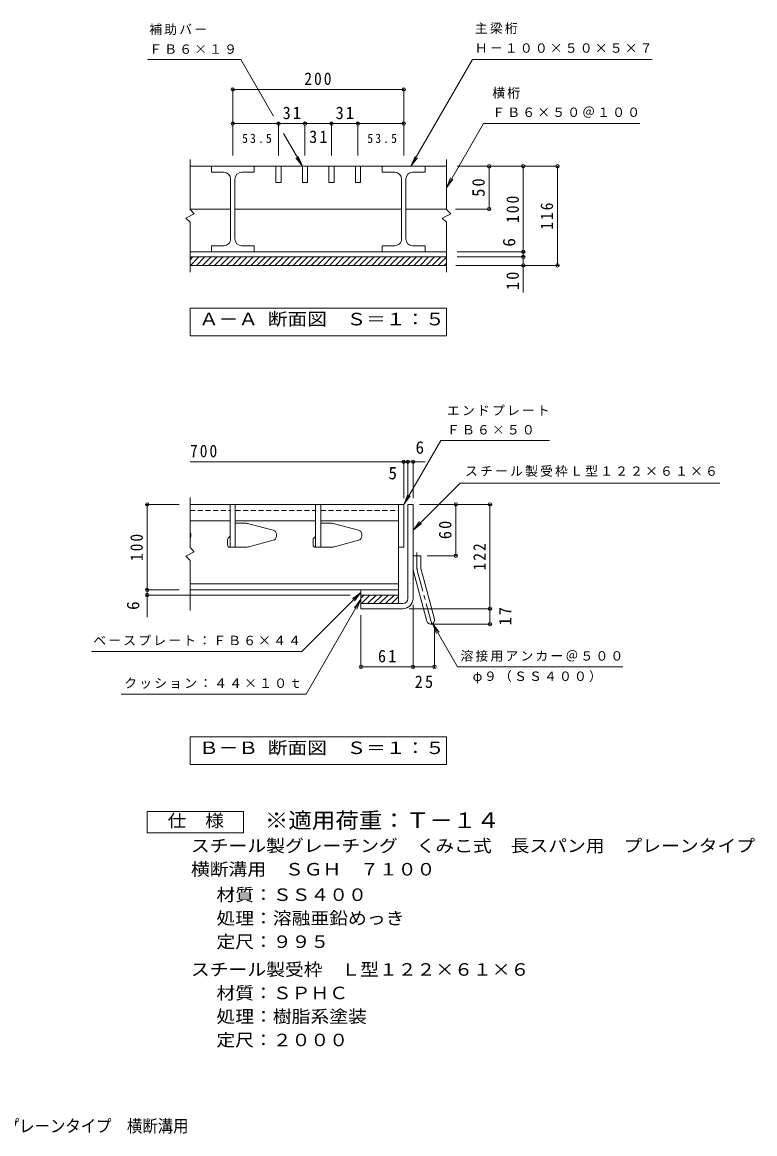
# Model space of a CAD drawing. Units: millimetres on the paper, enlarged 10 times, with parts at other scales. Extents: x -1706 to 1722, y -1371 to 1279.
# Drawn here: x 8 to 1722, y -1323 to 1279 of the extents above; entities that cross this region are included whole.
import ezdxf
from ezdxf.enums import TextEntityAlignment as Align

# ---------------------------------------------------------------- set-up
doc = ezdxf.new("R2010")
doc.units = ezdxf.units.MM
doc.header["$LTSCALE"] = 10
doc.header["$PDMODE"] = 32
doc.header["$PDSIZE"] = 8
doc.linetypes.add('CHAIN1', pattern=[8, 5, -1, 1, -1])
doc.linetypes.add('DASHED1', pattern=[1.8, 1.2, -0.6])
for name, color, linetype, lineweight in [('A-1', 2, 'Continuous', 9), ('A-2', 3, 'Continuous', 9), ('A-4', 7, 'Continuous', 9), ('A-C', 7, 'Continuous', 9)]:
    doc.layers.add(name, color=color, linetype=linetype, lineweight=lineweight)
doc.layers.add('F-4_F-4ﾚｲﾔ', color=2, linetype='Continuous')
doc.layers.add('F-5_F-5ﾚｲﾔ', color=2, linetype='Continuous')
doc.styles.add('ＭＳ ゴシック', font='')
doc.styles.get('ＭＳ ゴシック').set_extended_font_data('MS Gothic')

msp = doc.modelspace()

# ---------------------------------------------------------------- linework, layer by layer
at = {"layer": 'A-1'}
for p, q in [((1000.36, 729.46), (400.36, 729.46)), ((400.36, 722.72), (407.1, 729.46)), ((401.24, 709.46), (421.24, 729.46)), ((415.38, 709.46), (435.38, 729.46)), ((429.53, 709.46), (449.53, 729.46)), ((443.67, 709.46), (463.67, 729.46)), ((457.81, 709.46), (477.81, 729.46)), ((471.95, 709.46), (491.95, 729.46)), ((486.09, 709.46), (506.09, 729.46)), ((500.24, 709.46), (520.24, 729.46)), ((514.38, 709.46), (534.38, 729.46)), ((528.52, 709.46), (548.52, 729.46)), ((542.66, 709.46), (562.66, 729.46)), ((556.81, 709.46), (576.81, 729.46)), ((570.95, 709.46), (590.95, 729.46)), ((585.09, 709.46), (605.09, 729.46)), ((599.23, 709.46), (619.23, 729.46)), ((613.37, 709.46), (633.37, 729.46)), ((627.52, 709.46), (647.52, 729.46)), ((641.66, 709.46), (661.66, 729.46)), ((655.8, 709.46), (675.8, 729.46)), ((669.94, 709.46), (689.94, 729.46)), ((684.09, 709.46), (704.09, 729.46)), ((698.23, 709.46), (718.23, 729.46)), ((712.37, 709.46), (732.37, 729.46)), ((726.51, 709.46), (746.51, 729.46)), ((740.65, 709.46), (760.65, 729.46)), ((754.8, 709.46), (774.8, 729.46)), ((768.94, 709.46), (788.94, 729.46)), ((783.08, 709.46), (803.08, 729.46)), ((797.22, 709.46), (817.22, 729.46)), ((811.37, 709.46), (831.37, 729.46)), ((825.51, 709.46), (845.51, 729.46)), ((839.65, 709.46), (859.65, 729.46)), ((853.79, 709.46), (873.79, 729.46)), ((867.93, 709.46), (887.93, 729.46)), ((882.08, 709.46), (902.08, 729.46)), ((896.22, 709.46), (916.22, 729.46)), ((910.36, 709.46), (930.36, 729.46)), ((924.5, 709.46), (944.5, 729.46)), ((938.64, 709.46), (958.64, 729.46)), ((952.79, 709.46), (972.79, 729.46)), ((966.93, 709.46), (986.93, 729.46)), ((981.07, 709.46), (1000.36, 728.75)), ((1000.36, 709.46), (400.36, 709.46)), ((995.21, 709.46), (1000.36, 714.61)), ((910.36, 150.05), (922.36, 150.05)), ((910.36, -69.95), (910.36, 150.05)), ((922.36, -69.95), (922.36, 150.05)), ((922.36, 30.05), (940.36, 30.05)), ((940.36, 2.42), (940.36, 30.05)), ((923.59, -6.9), (954.77, -123.28)), ((940.97, -2.24), (972.16, -118.62)), ((800.36, -61.95), (888.36, -61.95)), ((800.36, -61.95), (800.36, -93.95)), ((800.36, -68.91), (807.32, -61.95)), ((801.46, -81.95), (821.46, -61.95)), ((815.6, -81.95), (835.6, -61.95)), ((829.75, -81.95), (849.75, -61.95)), ((843.89, -81.95), (863.89, -61.95)), ((858.03, -81.95), (878.03, -61.95)), ((872.17, -81.95), (888.36, -65.76)), ((888.36, -61.95), (888.36, -81.95)), ((898.36, -81.95), (800.36, -81.95)), ((898.36, -93.95), (800.36, -93.95)), ((886.31, -81.95), (888.36, -79.9))]:
    msp.add_line(p, q, dxfattribs=at)
at = {"layer": 'A-1', "linetype": 'CHAIN1'}
for p, q in [((931.36, 2.42), (931.36, 37.66)), ((932.28, -4.57), (967.2, -134.9))]:
    msp.add_line(p, q, dxfattribs=at)
at = {"layer": 'A-1'}
for centre, radius, start, end in [((958.36, 2.42), 36, 180, 195), ((958.36, 2.42), 18, 180, 195.00002), ((898.36, -69.95), 12, 270, 0), ((898.36, -69.95), 24, 270, 0), ((963.46, -120.95), 9, 195.00014, 14.99991)]:
    msp.add_arc(centre, radius, start, end, dxfattribs=at)
at = {"layer": 'A-1', "linetype": 'CHAIN1'}
msp.add_arc((958.36, 2.42), 27, 180, 194.99995, dxfattribs=at)
at = {"layer": 'A-2'}
for p, q in [((400.36, 957.46), (400.36, 840.46)), ((1000.36, 941.46), (400.36, 941.46)), ((450.36, 927.46), (450.36, 941.46)), ((550.36, 941.46), (550.36, 927.46)), ((601.36, 941.46), (601.36, 903.46)), ((613.36, 941.46), (613.36, 903.46)), ((663.36, 941.46), (663.36, 903.46)), ((675.36, 941.46), (675.36, 903.46)), ((725.36, 941.46), (725.36, 903.46)), ((737.36, 941.46), (737.36, 903.46)), ((787.36, 941.46), (787.36, 903.46)), ((799.36, 941.46), (799.36, 903.46)), ((850.36, 927.46), (850.36, 941.46)), ((950.36, 941.46), (950.36, 927.46)), ((1000.36, 957.46), (1000.36, 840.46)), ((479.36, 927.46), (450.36, 927.46)), ((495.36, 771.46), (495.36, 911.46)), ((505.36, 771.46), (505.36, 911.46)), ((521.36, 927.46), (550.36, 927.46)), ((879.36, 927.46), (850.36, 927.46)), ((895.36, 771.46), (895.36, 911.46)), ((905.36, 771.46), (905.36, 911.46)), ((921.36, 927.46), (950.36, 927.46)), ((601.36, 903.46), (613.36, 903.46)), ((663.36, 903.46), (675.36, 903.46)), ((725.36, 903.46), (737.36, 903.46)), ((787.36, 903.46), (799.36, 903.46)), ((400.36, 841.46), (495.36, 841.46)), ((400.36, 840.46), (410.36, 830.46)), ((505.36, 841.46), (895.36, 841.46)), ((905.36, 841.46), (1000.36, 841.46)), ((1000.36, 840.46), (1010.36, 830.46)), ((410.36, 830.46), (390.36, 820.46)), ((390.36, 820.46), (400.36, 810.46)), ((400.36, 810.46), (400.36, 693.46)), ((1010.36, 830.46), (990.36, 820.46)), ((450.36, 741.46), (450.36, 755.46)), ((479.36, 755.46), (450.36, 755.46)), ((521.36, 755.46), (550.36, 755.46)), ((550.36, 755.46), (550.36, 741.46)), ((850.36, 741.46), (850.36, 755.46)), ((879.36, 755.46), (850.36, 755.46)), ((921.36, 755.46), (950.36, 755.46)), ((950.36, 755.46), (950.36, 741.46)), ((1000.36, 741.46), (400.36, 741.46)), ((400.36, 166.05), (400.36, 49.05)), ((400.36, 150.05), (900.36, 150.05)), ((494.36, 150.05), (494.36, 50.05)), ((506.36, 150.05), (506.36, 50.05)), ((694.36, 150.05), (694.36, 50.05)), ((706.36, 150.05), (706.36, 50.05)), ((888.36, 150.05), (888.36, -61.95)), ((900.36, 150.05), (900.36, 50.05)), ((400.36, 112.05), (494.36, 112.05)), ((506.36, 112.05), (694.36, 112.05)), ((530.46, 106.05), (506.36, 106.05)), ((538.13, 105.05), (594.92, 90.02)), ((706.36, 112.05), (888.36, 112.05)), ((730.46, 106.05), (706.36, 106.05)), ((738.13, 105.05), (794.92, 90.02)), ((402.36, 75.75), (402.36, 80.35)), ((602.36, 75.75), (602.36, 80.35)), ((802.36, 75.75), (802.36, 80.35)), ((488.36, 67.98), (488.36, 55.05)), ((492.89, 74.59), (489.82, 71.52)), ((538.13, 51.05), (594.92, 66.08)), ((688.36, 67.98), (688.36, 55.05)), ((692.89, 74.59), (689.82, 71.52)), ((738.13, 51.05), (794.92, 66.08)), ((410.36, 39.05), (390.36, 29.05)), ((400.36, 49.05), (410.36, 39.05)), ((493.36, 50.05), (530.46, 50.05)), ((693.36, 50.05), (730.46, 50.05)), ((888.36, 50.05), (900.36, 50.05)), ((400.36, -35.95), (888.36, -35.95)), ((400.36, -49.95), (888.36, -49.95)), ((800.36, -49.95), (800.36, -61.95))]:
    msp.add_line(p, q, dxfattribs=at)
at = {"layer": 'A-2', "linetype": 'DASHED1'}
for p, q in [((400.36, 136.05), (494.36, 136.05)), ((506.36, 136.05), (694.36, 136.05)), ((706.36, 136.05), (888.36, 136.05))]:
    msp.add_line(p, q, dxfattribs=at)
at = {"layer": 'A-2'}
for points in [[(990.36, 820.46), (1000.36, 810.46), (1000.36, 693.46)], [(390.36, 29.05), (400.36, 19.05), (400.36, -97.95)]]:
    msp.add_lwpolyline(points, dxfattribs=at)
for centre, radius, start, end in [((479.36, 911.46), 16, 0, 90), ((521.36, 911.46), 16, 90, 180), ((879.36, 911.46), 16, 0, 90), ((921.36, 911.46), 16, 90, 180), ((479.36, 771.46), 16, 269.99982, 0), ((521.36, 771.46), 16, 180, 270), ((879.36, 771.46), 16, 269.99982, 0), ((921.36, 771.46), 16, 180, 270), ((530.46, 76.05), 30, 75.17358, 90), ((730.46, 76.05), 30, 75.17358, 90), ((392.36, 80.35), 10, 0, 36.86905), ((489.36, 78.12), 5, 315, 0), ((592.36, 80.35), 10, 0, 75.17374), ((689.36, 78.12), 5, 315, 0), ((792.36, 80.35), 10, 0, 75.17374), ((392.36, 75.75), 10, 323.13095, 0), ((493.36, 67.98), 5, 135, 180), ((493.36, 55.05), 5, 180, 270), ((592.36, 75.75), 10, 284.82626, 0), ((693.36, 67.98), 5, 135, 180), ((693.36, 55.05), 5, 180, 270), ((792.36, 75.75), 10, 284.82626, 0), ((530.46, 80.05), 30, 270, 284.82642), ((730.46, 80.05), 30, 270, 284.82642)]:
    msp.add_arc(centre, radius, start, end, dxfattribs=at)
at = {"layer": 'A-4'}
for p, q in [((519.02, 1191.46), (301.25, 1191.46)), ((595.61, 1058.81), (519.02, 1191.46)), ((917.43, 941.46), (1061.76, 1191.46)), ((1481.93, 1191.46), (1061.76, 1191.46)), ((1000.36, 891.46), (1086.96, 1041.46)), ((1452.66, 1041.46), (1086.96, 1041.46)), ((663.36, 941.46), (618.85, 1018.56)), ((663.36, 941.46), (653.79, 964.56)), ((917.43, 941.46), (926.99, 964.56)), ((663.36, 941.46), (648.14, 961.3)), ((917.43, 941.46), (932.64, 961.3)), ((1025.36, 941.46), (1263.36, 941.46)), ((1100.36, 841.46), (1100.36, 941.46)), ((1180.36, 646.42), (1180.36, 941.46)), ((1260.36, 709.46), (1260.36, 941.46)), ((1000.36, 891.46), (1009.93, 914.56)), ((1000.36, 891.46), (1015.58, 911.3)), ((1021.36, 841.46), (1103.36, 841.46)), ((1025.36, 741.46), (1183.36, 741.46)), ((1025.36, 729.46), (1183.36, 729.46)), ((1022.27, 709.46), (1263.36, 709.46)), ((400.36, 250.05), (950.76, 250.05)), ((900.36, 165.05), (900.36, 253.05)), ((910.36, 165.05), (910.36, 253.05)), ((922.36, 165.05), (922.36, 253.05)), ((922.36, 90.05), (1032.36, 200.05)), ((1032.36, 200.05), (1640.54, 200.05)), ((900.36, 150.05), (909.93, 173.15)), ((900.36, 150.05), (915.58, 169.89)), ((375.36, 150.05), (297.36, 150.05)), ((300.36, -113.91), (300.36, 150.05)), ((937.36, 150.05), (1025.36, 150.05)), ((937.36, 150.05), (1105.36, 150.05)), ((1022.36, 30.05), (1022.36, 150.05)), ((1102.36, -93.95), (1102.36, 150.05)), ((922.36, 90.05), (937.58, 109.89)), ((922.36, 90.05), (942.19, 105.27)), ((955.36, 30.05), (1025.36, 30.05)), ((375.36, -49.95), (297.36, -49.95)), ((775.36, -61.95), (297.36, -61.95)), ((800.36, -55.95), (780.53, -71.17)), ((800.36, -55.95), (785.14, -75.78)), ((800.36, -71.95), (785.14, -91.78)), ((800.36, -71.95), (790.79, -95.04)), ((913.36, -93.95), (1105.36, -93.95)), ((922.36, -84.95), (922.36, -232.95)), ((1102.36, -129.95), (1102.36, -93.95)), ((800.36, -108.95), (800.36, -232.95)), ((963.46, -129.95), (1105.36, -129.95)), ((967.96, -128.74), (983.18, -148.58)), ((967.96, -128.74), (977.53, -151.84)), ((972.46, -135.95), (972.46, -232.95)), ((800.36, -229.95), (922.36, -229.95)), ((922.36, -229.95), (972.46, -229.95))]:
    msp.add_line(p, q, dxfattribs=at)
at = {"layer": 'A-4', "color": 2}
for p, q in [((1000.36, 544.46), (1000.36, 609.46)), ((1000.36, 544.46), (400.36, 544.46)), ((1000.36, -458.95), (1000.36, -393.95)), ((1000.36, -458.95), (400.36, -458.95))]:
    msp.add_line(p, q, dxfattribs=at)
for points in [[(400.36, 544.46), (400.36, 609.46), (1000.36, 609.46)], [(400.36, -458.95), (400.36, -393.95), (1000.36, -393.95)]]:
    msp.add_lwpolyline(points, dxfattribs=at)
at = {"layer": 'A-4'}
for points in [[(900.36, 150.05), (986.96, 300.05), (1241.65, 300.05)], [(800.36, -55.95), (662.36, -193.95), (169.91, -193.95)], [(800.36, -71.95), (672.19, -293.95), (239.07, -293.95)], [(967.96, -128.74), (1026.39, -229.95), (1413.3, -229.95)]]:
    msp.add_lwpolyline(points, dxfattribs=at)
at = {"layer": 'A-4', "color": 2}
msp.add_lwpolyline([(300.36, -618.57), (300.36, -568.57), (525.36, -568.57), (525.36, -618.57)], close=True, dxfattribs=at)
at = {"layer": 'A-4'}
for p in [(1100.36, 941.46), (1180.36, 941.46), (1260.36, 941.46), (1100.36, 841.46), (1180.36, 741.46), (1180.36, 729.46), (1180.36, 709.46), (1260.36, 709.46), (900.36, 250.05), (910.36, 250.05), (922.36, 250.05), (300.36, 150.05), (1022.36, 150.05), (1102.36, 150.05), (1022.36, 30.05), (300.36, -49.95), (300.36, -61.95), (1102.36, -93.95), (1102.36, -129.95), (800.36, -229.95), (922.36, -229.95), (972.46, -229.95)]:
    msp.add_point(p, dxfattribs=at)
at = {"layer": 'A-C'}
for p, q in [((500.36, 966.46), (500.36, 1124.46)), ((500.36, 1121.46), (900.36, 1121.46)), ((900.36, 966.46), (900.36, 1124.46)), ((500.36, 1041.46), (607.36, 1041.46)), ((607.36, 966.46), (607.36, 1044.46)), ((607.36, 1041.46), (669.36, 1041.46)), ((669.36, 966.46), (669.36, 1044.46)), ((669.36, 1041.46), (731.36, 1041.46)), ((731.36, 966.46), (731.36, 1044.46)), ((731.36, 1041.46), (793.36, 1041.46)), ((793.36, 966.46), (793.36, 1044.46)), ((793.36, 1041.46), (900.36, 1041.46))]:
    msp.add_line(p, q, dxfattribs=at)
for p in [(500.36, 1121.46), (900.36, 1121.46), (500.36, 1041.46), (607.36, 1041.46), (669.36, 1041.46), (731.36, 1041.46), (793.36, 1041.46), (900.36, 1041.46)]:
    msp.add_point(p, dxfattribs=at)

# ---------------------------------------------------------------- texts
at = {"layer": 'A-4', "color": 2, "style": 'ＭＳ ゴシック'}
for p in [(1170.36, 753.45), (290.36, -96.77)]:
    msp.add_text('6', height=29.33, rotation=90, dxfattribs=at).set_placement(p, align=Align.BOTTOM_LEFT)
for s, width, p in [('Ａ－Ａ 断面図\u3000Ｓ＝１：５', 1.15, (421.61, 560.43)), ('Ｂ－Ｂ 断面図\u3000Ｓ＝１：５', 1.15, (421.61, -442.98)), ('仕\u3000様', 1.1, (347.86, -613.57))]:
    msp.add_text(s, height=29.33, dxfattribs=dict(at, width=width)).set_placement(p, align=Align.BOTTOM_LEFT)
for s, p in [('6', (928.12, 260.05)), ('5', (864.72, 200.05))]:
    msp.add_text(s, height=29.33, dxfattribs=at).set_placement(p, align=Align.BOTTOM_LEFT)
at = {"layer": 'A-4', "char_height": 21.99, "attachment_point": 7, "style": 'ＭＳ ゴシック'}
for s, insert in [('\\T1.17;補助バー', (304.99, 1248.59)), ('\\T1.17;主梁桁', (1066.93, 1251.11)), ('\\T1.17;ＦＢ６×１９', (304.99, 1204.41)), ('\\T1.17;Ｈ－１００×５０×５×７', (1066.93, 1206.92)), ('\\T1.17;横桁', (1107.66, 1099.89)), ('\\T1.17;ＦＢ６×５０＠１００', (1107.66, 1054.94)), ('\\T1.17;エンドプレート', (1001.65, 357.72)), ('\\T1.17;ＦＢ６×５０', (1001.65, 313.53)), ('\\T1.17;スチール製受枠Ｌ型１２２×６１×６', (1044.15, 214.73)), ('\\T1.17;ベースプレート：ＦＢ６×４４', (173.92, -180.28)), ('\\T1.17;溶接用アンカー＠５００', (1033.3, -217.97)), ('\\T1.17;クッション：４４×１０ｔ', (246.46, -281.5)), ('\\T1.17;φ９（ＳＳ４００）', (1061.8, -268.97))]:
    msp.add_mtext(s, dxfattribs=dict(at, insert=insert))
at = {"layer": 'A-4', "color": 2, "char_height": 29.33, "attachment_point": 7, "rotation": 90, "style": 'ＭＳ ゴシック'}
for s, insert in [('\\T1.27;\\W0.95;50', (1090.36, 870.21)), ('\\T1.27;\\W0.9;100', (1170.36, 808.96)), ('\\T1.27;\\W0.9;116', (1250.36, 792.96)), ('\\T1.27;\\W0.95;10', (1170.36, 651.86)), ('\\T1.27;\\W0.95;60', (1012.36, 68.8)), ('\\T1.27;\\W0.9;100', (290.36, 17.55)), ('\\T1.27;\\W0.9;122', (1092.36, -4.45)), ('\\T1.27;\\W0.95;17', (1152.36, -133.2))]:
    msp.add_mtext(s, dxfattribs=dict(at, insert=insert))
at = {"layer": 'A-4', "color": 2, "char_height": 29.33, "attachment_point": 7, "style": 'ＭＳ ゴシック'}
for s, insert in [('\\T1.27;\\W0.9;700', (400.36, 260.05)), ('\\T1.27;\\W0.95;61', (840.11, -219.95)), ('\\T1.27;\\W0.95;25', (926.16, -279.95))]:
    msp.add_mtext(s, dxfattribs=dict(at, insert=insert))
at = {"layer": 'A-C', "color": 2, "char_height": 29.33, "attachment_point": 7, "style": 'ＭＳ ゴシック'}
for s, insert in [('\\T1.27;\\W0.9;200', (667.86, 1131.46)), ('\\T1.27;\\W0.95;31', (617.11, 1051.46)), ('\\T1.27;\\W0.95;31', (741.11, 1051.46)), ('\\T1.27;\\W0.95;31', (679.11, 995.67))]:
    msp.add_mtext(s, dxfattribs=dict(at, insert=insert))
at = {"layer": 'A-C', "char_height": 21.99, "attachment_point": 7, "style": 'ＭＳ ゴシック'}
for insert in [(522.36, 995.67), (815.36, 995.67)]:
    msp.add_mtext('\\T1.38;\\W0.9;53.5', dxfattribs=dict(at, insert=insert))
at = {"layer": 'F-4_F-4ﾚｲﾔ', "style": 'ＭＳ ゴシック', "width": 1.1}
for s, p in [('スチール製グレーチング\u3000くみこ式\u3000長スパン用\u3000プレーンタイプ', (402.45, -672.18)), ('横断溝用\u3000ＳＧＨ\u3000７１００', (402.45, -727.18)), ('材質：ＳＳ４００', (462.16, -786.78)), ('処理：溶融亜鉛めっき', (462.16, -841.78)), ('定尺：９９５', (462.16, -896.78)), ('スチール製受枠\u3000Ｌ型１２２×６１×６', (402.45, -961.78)), ('材質：ＳＰＨＣ', (462.16, -1016.78)), ('処理：樹脂系塗装', (462.16, -1071.78)), ('定尺：２０００', (462.16, -1126.78))]:
    msp.add_text(s, height=29.33, dxfattribs=at).set_placement(p, align=Align.BOTTOM_LEFT)
at = {"layer": 'F-5_F-5ﾚｲﾔ', "color": 3, "style": 'ＭＳ ゴシック', "width": 1.1}
msp.add_text('※適用荷重：Ｔ－１４', height=36.66, dxfattribs=at).set_placement((575.36, -618.57), align=Align.BOTTOM_LEFT)
at = {"layer": 'F-5_F-5ﾚｲﾔ', "style": 'ＭＳ ゴシック', "width": 0.9}
msp.add_text('スチール製グレーチング\u3000くみこ式\u3000長スパン用\u3000プレーンタイプ\u3000横断溝用', height=29.33, dxfattribs=at).set_placement((-863.44, -1328.11), align=Align.BOTTOM_LEFT)

doc.saveas('drawing.dxf')
